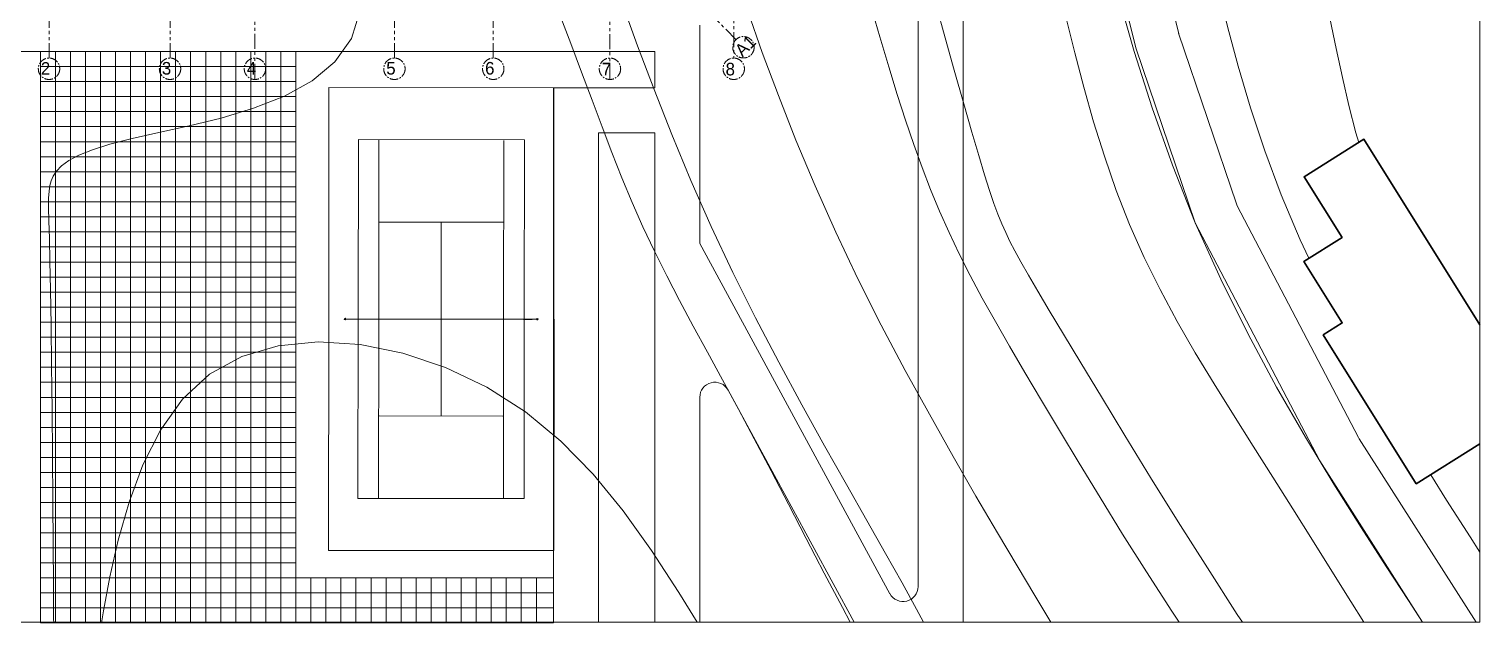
# Model space of a CAD drawing. Header units: millimetres. Extents: x -5316 to 10114, y -10026 to 11025.
# Drawn here: x 460 to 10114, y -10026 to -6077 of the extents above; entities that cross this region are included whole.
import ezdxf

# ---------------------------------------------------------------- set-up
doc = ezdxf.new("R2010")
doc.units = ezdxf.units.MM
doc.linetypes.add('CENTER2', pattern=[28.575, 19.05, -3.175, 3.175, -3.175])
doc.linetypes.add('PHANTOM', pattern=[2.5, 1.25, -0.25, 0.25, -0.25, 0.25, -0.25])
for name, color, linetype, lineweight in [('1m', 12, 'Continuous', 0), ('AKS', 31, 'CENTER2', 5), ('DUVAR', 1, 'Continuous', 35), ('YOLLAR', 6, 'Continuous', 5)]:
    doc.layers.add(name, color=color, linetype=linetype, lineweight=lineweight)
doc.layers.add('TF1', color=6, linetype='Continuous')
doc.styles.get("Standard").update_dxf_attribs({"font": 'arial.ttf'})

msp = doc.modelspace()

# ---------------------------------------------------------------- linework, layer by layer
at = {"layer": '1m', "color": 252, "lineweight": 0, "true_color": 0x939598}
for points in [[(6411.8, -10021), (6365.2, -9935.4), (6268.8, -9760.1), (6159, -9563.7), (6034.9, -9344.8), (5898.7, -9105.5), (5753.4, -8848.3), (5602.2, -8576), (5448.1, -8291.3), (5294.1, -7997), (5143.3, -7695.8), (4998.8, -7390.3), (4863, -7083.4), (4736.4, -6778.5), (4618.6, -6479.1), (4509.5, -6188.7), (4408.7, -5910.9), (4316.1, -5649.1), (4231.4, -5406.8), (4154.4, -5187.6), (4125.4, -5107)], [(7259.7, -10021), (7259.2, -10020.2), (7151.6, -9842.9), (7034.6, -9646.9), (6903.7, -9426.2), (6760.5, -9182.3), (6608.3, -8918.8), (6450.5, -8639.2), (6290.2, -8346.9), (6130.8, -8045.4), (5975.6, -7738.3), (5827.8, -7429), (5690.1, -7120.9), (5562.9, -6817), (5445.9, -6520.3), (5338.9, -6233.4), (5241.6, -5959.4), (5153.7, -5701.2), (5075.1, -5461.6), (5005.5, -5243.5), (5004.5, -5240.3)], [(8976.2, -7601), (8917.7, -7478.3), (8791.3, -7179.6), (8681.4, -6886.4), (8586.4, -6600.7), (8504.5, -6324.8), (8434.1, -6060.7), (8373.4, -5810.4), (8364, -5768.7)], [(8533.2, -10021), (8499.3, -9969.7), (8300.3, -9660.9), (8106.9, -9354.9), (7922.6, -9058.7), (7750.7, -8779), (7594.7, -8522.8), (7458, -8297.1), (7343.1, -8106.7), (7248.4, -7949.1), (7171.2, -7819.5), (7109, -7713.4), (7059.2, -7626), (7019.2, -7552.8), (6986.4, -7489.2), (6958.2, -7430.4), (6932.2, -7371.8), (6906.6, -7308.8), (6880.1, -7236.7), (6851.1, -7150.6), (6818, -7046), (6779.4, -6918.1), (6733.7, -6762.3), (6679.5, -6573.8), (6616, -6349.9), (6545, -6096), (6469.1, -5819.5)], [(9732.5, -10021), (9638.2, -9876.5), (9490.2, -9650.3), (9323.1, -9391.8), (9142.3, -9104.5), (8953.1, -8792.1), (8760.9, -8458.3), (8570.9, -8106.7), (8388.6, -7741.1), (8219.2, -7365.2), (8067, -6983), (7932.2, -6601.3), (7813.8, -6227), (7711, -5867.4)], [(624.3, -10026.4), (624, -9998.1), (622.3, -9771.1), (620.4, -9506.8), (618.3, -9217.2), (615.9, -8914.4), (613.2, -8610.4), (610.2, -8317.2), (606.9, -8046.9), (603.2, -7811.5), (599.3, -7619.9), (595.5, -7469.3), (592.4, -7353.5), (590.7, -7266.5), (590.8, -7202.4), (593.3, -7155.1), (598.8, -7118.6), (607.8, -7086.8), (621.4, -7054.9), (642.9, -7021.7), (675.9, -6987.6), (724.2, -6952.4), (791.6, -6916.4), (881.8, -6879.6), (998.5, -6842.1), (1145.5, -6804.1), (1324.1, -6764.8), (1525.7, -6721.1), (1739.4, -6668.9), (1954.2, -6604.2), (2159.1, -6523), (2343.2, -6421.2), (2495.5, -6294.9), (2605.1, -6140.2), (2664.3, -5954.3)], [(5924.2, -10021), (5872.2, -9924.7), (5750.7, -9694.7), (5630.7, -9464.2), (5512.7, -9236.4), (5397.5, -9014.4), (5285.7, -8801.4), (5177.8, -8599.8), (5074.1, -8408.8), (4974.6, -8226.7), (4879.5, -8052), (4788.9, -7882.9), (4702.9, -7717.9), (4621.6, -7555.4), (4545.1, -7393.6), (4473.2, -7231.2), (4404.8, -7066.7), (4338.5, -6899.1), (4272.7, -6727), (4206.1, -6549.4), (4137.1, -6365), (4064.4, -6172.5), (3986.5, -5970.9)], [(8111.6, -10021), (8063, -9947.7), (7895, -9687.2), (7736.2, -9435), (7586.8, -9193), (7446.9, -8963.1), (7316.8, -8747.3), (7196.5, -8546.8), (7085.6, -8360.4), (6983.5, -8186.2), (6889.4, -8022.2), (6802.7, -7866.5), (6722.9, -7717.1), (6649.3, -7572.3), (6581.2, -7429.9), (6517.9, -7288.1), (6458.4, -7144.8), (6401.7, -6997.7), (6346.7, -6844.7), (6292.2, -6683.6), (6237.2, -6512.2), (6180.5, -6328.5), (6121.2, -6130.1), (6058.4, -5915.7)], [(9340.3, -10021), (9254.4, -9884.5), (9128.1, -9682.6), (8999.1, -9476), (8868.1, -9266.9), (8736.1, -9057.7), (8604, -8850.1), (8473.1, -8643.6), (8344.5, -8437.3), (8219.6, -8230.3), (8099.6, -8021.6), (7985.9, -7810.3), (7879.6, -7595.4), (7782, -7376.1), (7694, -7151.7), (7614.9, -6923.7), (7543.5, -6694), (7478.6, -6464.4), (7419.1, -6236.7), (7363.7, -6012.9)], [(9307.3, -6831.2), (9288.9, -6767.4), (9242.3, -6586.1), (9198.6, -6399.4), (9156.3, -6205.8), (9113.9, -6004)], [(4905.8, -10021), (4784.2, -9824.5), (4601.7, -9544.7), (4413, -9281.1), (4213.5, -9037.2), (3998.6, -8816.7), (3763.6, -8622.9), (3506.1, -8459.3), (3231.6, -8328.6), (2947.9, -8233.2), (2662.7, -8175.6), (2383.7, -8158.2), (2118.5, -8183.7), (1875, -8254.3), (1660.8, -8372.7), (1481.6, -8538.9), (1335.4, -8743.8), (1218.1, -8975.9), (1125.5, -9223.7), (1053.6, -9475.8), (998.4, -9720.7), (955.6, -9946.8), (941.7, -10026.4)]]:
    msp.add_lwpolyline(points, dxfattribs=at)
at = {"layer": '1m', "color": 8, "lineweight": 5}
msp.add_lwpolyline([(10113.9, -9556), (10048.2, -9453.7), (9892.1, -9209.7), (9785.8, -9040.8)], dxfattribs=at)
at = {"layer": 'AKS', "linetype": 'PHANTOM', "ltscale": 80}
for p, q in [((593.3, -6270.4), (593.3, -1517.7)), ((1398.4, -6270.4), (1398.4, -2332.9)), ((1963.4, -6409.1), (1963.4, -2907.7)), ((2891.1, -6270.4), (2891.1, -3851.4)), ((3548.9, -6270.4), (3548.9, -4520.6)), ((5148.9, -5098.4), (5148.9, -6274.1)), ((4325.4, -5310.5), (4325.4, -6412.8)), ((5165.3, -6149.7), (4639.1, -5614.3)), ((5264, -6250.1), (5263.4, -6249.4))]:
    msp.add_line(p, q, dxfattribs=at)
at = {"layer": 'AKS', "ltscale": 3}
for centre in [(5213.5, -6198.7), (593.3, -6341.6), (1398.4, -6341.6), (1963.4, -6341.6), (2891.1, -6341.6), (3548.9, -6341.6), (4325.4, -6341.6), (5148.9, -6341.6)]:
    msp.add_circle(centre, 71.2, dxfattribs=at)
at = {"layer": 'DUVAR'}
msp.add_lwpolyline([(10113.9, -8835.5), (9690, -9100.8), (9070.7, -8111.2), (9197.9, -8031.7), (8941.9, -7622.5), (9196.2, -7463.4), (8943.2, -7059.1), (9341.6, -6809.8), (10113.9, -8043.9)], dxfattribs=at)
at = {"layer": 'TF1', "color": 7}
for p, q in [((3951, -8006.8), (3952.6, -6468.3)), ((3751, -8006.6), (3808.2, -8006.7)), ((3951, -8006.8), (3949.4, -9545.3))]:
    msp.add_line(p, q, dxfattribs=at)
at = {"layer": 'YOLLAR'}
for p, q in [((6675.6, -2467.7), (6675.6, -10021)), ((7824, -6201.8), (7403.7, -4519.2)), ((8109.8, -6108), (7762, -4715.9)), ((6375.6, -4863), (6375.6, -9783.9)), ((4923.2, -6052.2), (4923.2, -7503.7)), ((8108.1, -6105.3), (8493.2, -7239.3)), ((4623.2, -6226.4), (-1534.4, -6226.4)), ((535.6, -6226.4), (535.6, -10026.4)), ((635.6, -6226.4), (635.6, -10026.4)), ((735.6, -6226.4), (735.6, -10026.4)), ((835.6, -6226.4), (835.6, -10026.4)), ((935.6, -6226.4), (935.6, -10026.4)), ((1035.6, -6226.4), (1035.6, -10026.4)), ((1135.6, -6226.4), (1135.6, -10026.4)), ((1235.6, -6226.4), (1235.6, -10026.4)), ((1335.6, -6226.4), (1335.6, -10026.4)), ((1435.6, -6226.4), (1435.6, -10026.4)), ((1535.6, -6226.4), (1535.6, -10026.4)), ((1635.6, -6226.4), (1635.6, -10026.4)), ((1735.6, -6226.4), (1735.6, -10026.4)), ((1835.6, -6226.4), (1835.6, -10026.4)), ((1935.6, -6226.4), (1935.6, -10026.4)), ((2035.6, -6226.4), (2035.6, -10026.4)), ((2135.6, -6226.4), (2135.6, -10026.4)), ((2235.6, -6226.4), (2235.6, -10026.4)), ((4623.2, -6226.4), (4623.2, -6468.3)), ((7824, -6201.8), (8219.2, -7365.2)), ((2235.6, -6326.4), (535.6, -6326.4)), ((2235.6, -6426.4), (535.6, -6426.4)), ((2455.6, -6466.7), (2454, -8005.2)), ((3952.6, -6468.3), (2455.6, -6466.7)), ((2235.6, -6526.4), (535.6, -6526.4)), ((3952.6, -6468.3), (3949.4, -9545.3)), ((3952.6, -6468.3), (4623.2, -6468.3)), ((2235.6, -6626.4), (535.6, -6626.4)), ((2235.6, -6726.4), (535.6, -6726.4)), ((2235.6, -6826.4), (535.6, -6826.4)), ((2651.3, -6812.9), (2650, -8005.4)), ((3756.3, -6814.1), (2651.3, -6812.9)), ((2787, -8005.6), (2788.3, -6817.1)), ((3618, -8006.5), (3619.3, -6818)), ((3755, -8006.6), (3756.3, -6814.1)), ((3755, -8006.6), (3756.3, -6814.1)), ((4249.4, -6768.3), (4623.2, -6768.3)), ((4249.4, -6768.3), (4249.4, -10021)), ((4623.2, -6768.3), (4623.2, -10021)), ((2235.6, -6926.4), (535.6, -6926.4)), ((2235.6, -7026.4), (535.6, -7026.4)), ((2235.6, -7126.4), (535.6, -7126.4)), ((2235.6, -7226.4), (535.6, -7226.4)), ((2235.6, -7326.4), (535.6, -7326.4)), ((8499.3, -7253.5), (9305.5, -8793.9)), ((2235.6, -7426.4), (535.6, -7426.4)), ((2791.7, -7361.1), (3614.7, -7362)), ((3202.5, -8006), (3203.2, -7361.5)), ((8219.2, -7365.2), (9047.7, -8948.3)), ((2235.6, -7526.4), (535.6, -7526.4)), ((6187.8, -9831.7), (4923.2, -7503.7)), ((2235.6, -7626.4), (535.6, -7626.4)), ((2235.6, -7726.4), (535.6, -7726.4)), ((2235.6, -7826.4), (535.6, -7826.4)), ((2235.6, -7926.4), (535.6, -7926.4)), ((2452.4, -9543.7), (2454, -8005.2)), ((2568, -8005.4), (3837, -8006.7)), ((2648.8, -9197.9), (2650, -8005.4)), ((2787, -8005.6), (2785.8, -9194.1)), ((3202.5, -8006), (3201.8, -8650.5)), ((3618, -8006.5), (3616.8, -9195)), ((3755, -8006.6), (3753.8, -9199.1)), ((3755, -8006.6), (3753.8, -9199.1)), ((2235.6, -8026.4), (535.6, -8026.4)), ((2235.6, -8126.4), (535.6, -8126.4)), ((2235.6, -8226.4), (535.6, -8226.4)), ((2235.6, -8326.4), (535.6, -8326.4)), ((2235.6, -8426.4), (535.6, -8426.4)), ((5949.2, -10021), (5111.1, -8478.1)), ((2235.6, -8526.4), (535.6, -8526.4)), ((4923.2, -8525.8), (4923.2, -10021)), ((2235.6, -8626.4), (535.6, -8626.4)), ((2790.3, -8650.1), (3613.3, -8651)), ((2235.6, -8726.4), (535.6, -8726.4)), ((2235.6, -8826.4), (535.6, -8826.4)), ((9309.8, -8801.3), (10088.4, -10021)), ((2235.6, -8926.4), (535.6, -8926.4)), ((9047.7, -8948.3), (9732.5, -10021)), ((2235.6, -9026.4), (535.6, -9026.4)), ((2235.6, -9126.4), (535.6, -9126.4)), ((2235.6, -9226.4), (535.6, -9226.4)), ((3753.8, -9199.1), (2648.8, -9197.9)), ((2235.6, -9326.4), (535.6, -9326.4)), ((2235.6, -9426.4), (535.6, -9426.4)), ((2235.6, -9526.4), (535.6, -9526.4)), ((3949.4, -9545.3), (2452.4, -9543.7)), ((3949.4, -9545.3), (3949.4, -10026.4)), ((2235.6, -9626.4), (535.6, -9626.4)), ((3949.4, -9726.4), (535.6, -9726.4)), ((2335.6, -9726.4), (2335.6, -10026.4)), ((2435.6, -9726.4), (2435.6, -10026.4)), ((2535.6, -9726.4), (2535.6, -10026.4)), ((2635.6, -9726.4), (2635.6, -10026.4)), ((2735.6, -9726.4), (2735.6, -10026.4)), ((2835.6, -9726.4), (2835.6, -10026.4)), ((2935.6, -9726.4), (2935.6, -10026.4)), ((3035.6, -9726.4), (3035.6, -10026.4)), ((3135.6, -9726.4), (3135.6, -10026.4)), ((3235.6, -9726.4), (3235.6, -10026.4)), ((3335.6, -9726.4), (3335.6, -10026.4)), ((3435.6, -9726.4), (3435.6, -10026.4)), ((3535.6, -9726.4), (3535.6, -10026.4)), ((3635.6, -9726.4), (3635.6, -10026.4)), ((3735.6, -9726.4), (3735.6, -10026.4)), ((3835.6, -9726.4), (3835.6, -10026.4)), ((3949.4, -9826.4), (535.6, -9826.4)), ((3949.4, -9926.4), (535.6, -9926.4)), ((3949.4, -10026.4), (535.6, -10026.4))]:
    msp.add_line(p, q, dxfattribs=at)
msp.add_lwpolyline([(-5276.1, 11024.7), (-5276.1, -10021), (10113.9, -10021), (10113.9, 11024.7)], close=True, dxfattribs=at)
for centre in [(2563, -8005.4, 1), (3842, -8006.7, 1)]:
    msp.add_circle(centre, 5, dxfattribs=at)
for centre, start, end in [((8587.9, -7207.2), 198.7603, 207.62668), ((5023.2, -8525.8), 28.51135, 180), ((9394.1, -8747.5), 207.62668, 212.55293), ((6275.6, -9783.9), 208.51135, 0)]:
    msp.add_arc(centre, 100, start, end, dxfattribs=at)

# ---------------------------------------------------------------- texts
at = {"layer": 'AKS', "lineweight": -2, "ltscale": 3, "insert": (5304.6, -6171.1), "char_height": 83.623, "attachment_point": 9, "rotation": 44.50966}
msp.add_mtext_dynamic_manual_height_columns('{\\fGoldman|b0|i0|c162|p2;A1}', width=83.623, gutter_width=12.5, heights=[36.5], dxfattribs=at)
at = {"layer": 'AKS', "lineweight": -2, "ltscale": 3, "char_height": 83.623}
for s, insert, attachment_point in [('{\\fGoldman|b0|i0|c162|p2;2}', (601.3, -6381.2), 9), ('{\\fGoldman|b0|i0|c162|p2;3}', (1406.3, -6381.2), 9), ('{\\fGoldman|b0|i0|c162|p2;4} ', (1971.3, -6381.2), 9), ('{\\fGoldman|b0|i0|c162|p2;5}', (2899.1, -6381.2), 9), ('{\\fGoldman|b0|i0|c162|p2;6} ', (3556.9, -6381.2), 9), ('{\\fGoldman|b0|i0|c162|p2;7}', (4333.4, -6301.9), 3), ('{\\fGoldman|b0|i0|c162|p2;8} ', (5156.9, -6301.9), 3)]:
    msp.add_mtext_dynamic_manual_height_columns(s, width=115.045, gutter_width=12.5, heights=[91.9], dxfattribs=dict(at, insert=insert, attachment_point=attachment_point))

doc.saveas('drawing.dxf')
